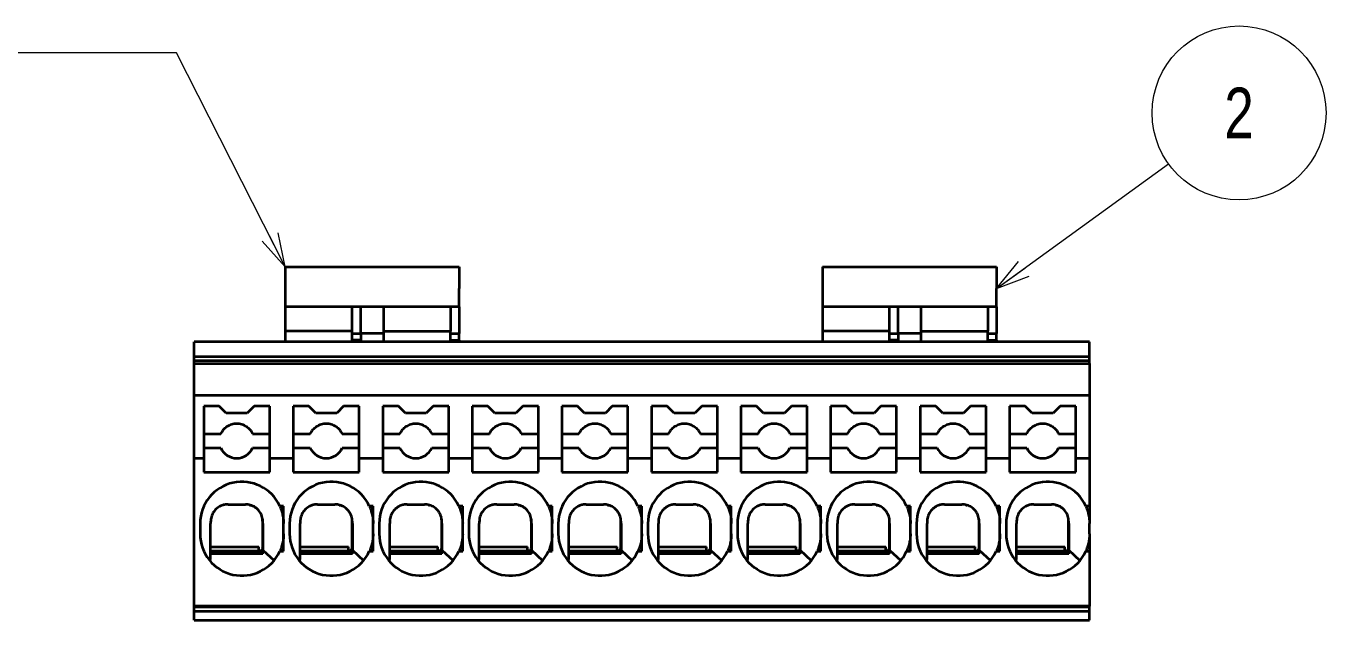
# Model space of a CAD drawing. Header units: millimetres. Extents: x 7 to 413, y 10 to 287.
# Drawn here: x 295.7 to 370.5, y 172.8 to 206.9 of the extents above; entities that cross this region are included whole.
import ezdxf
from ezdxf.enums import TextEntityAlignment as Align

# ---------------------------------------------------------------- set-up
doc = ezdxf.new("R2010")
doc.units = ezdxf.units.MM
doc.layers.add('GR01_03', color=7, linetype='Continuous')
doc.layers.add('GR01_バルーン', color=7, linetype='Continuous')
doc.styles.add('HG丸ｺﾞｼｯｸM-PRO', font='')
doc.styles.get('HG丸ｺﾞｼｯｸM-PRO').set_extended_font_data('HG丸ｺﾞｼｯｸM-PRO')

# ---------------------------------------------------------------- blocks, each defined once
blk = doc.blocks.new('FXTIP_ARROW_S')
at = {"color": 0, "linetype": 'Continuous', "lineweight": -2}
for q in [(-1, 0), (-0.966, 0.259), (-0.966, -0.259)]:
    blk.add_line((0, 0), q, dxfattribs=at)

msp = doc.modelspace()

# ---------------------------------------------------------------- linework, layer by layer
at = {"layer": 'GR01_03', "color": 7, "linetype": 'Continuous', "lineweight": 35}
for p, q in [((310.652, 193.059), (320.652, 193.059)), ((310.652, 193.059), (310.652, 191.819)), ((320.652, 193.059), (320.652, 191.819)), ((341.552, 193.059), (351.552, 193.059)), ((341.552, 193.059), (341.552, 191.819)), ((351.552, 193.059), (351.552, 191.819)), ((310.652, 191.819), (310.652, 191.172)), ((320.652, 191.172), (320.652, 191.819)), ((341.552, 191.819), (341.552, 191.172)), ((351.552, 191.172), (351.552, 191.819)), ((310.652, 191.172), (310.652, 190.759)), ((320.652, 190.759), (310.652, 190.759)), ((310.652, 190.759), (310.652, 189.359)), ((314.502, 189.359), (314.502, 190.759)), ((315.002, 189.239), (315.002, 190.759)), ((316.302, 190.759), (316.302, 189.359)), ((320.152, 190.759), (320.152, 189.359)), ((320.652, 190.759), (320.652, 191.172)), ((320.652, 190.759), (320.652, 189.239)), ((341.552, 191.172), (341.552, 190.759)), ((351.552, 190.759), (341.552, 190.759)), ((341.552, 190.759), (341.552, 189.359)), ((345.402, 189.359), (345.402, 190.759)), ((345.902, 189.239), (345.902, 190.759)), ((347.202, 190.759), (347.202, 189.359)), ((351.052, 190.759), (351.052, 189.359)), ((351.552, 190.759), (351.552, 191.172)), ((351.552, 190.759), (351.552, 189.239)), ((314.502, 189.359), (310.652, 189.359)), ((310.652, 189.359), (310.652, 188.759)), ((314.502, 188.759), (314.502, 189.359)), ((314.502, 189.239), (315.002, 189.239)), ((315.002, 189.251), (316.302, 189.251)), ((315.002, 189.239), (315.002, 188.844)), ((316.302, 189.359), (320.152, 189.359)), ((316.302, 189.359), (316.302, 188.759)), ((320.152, 188.759), (320.152, 189.359)), ((320.152, 189.239), (320.652, 189.239)), ((320.652, 188.844), (320.652, 189.239)), ((345.402, 189.359), (341.552, 189.359)), ((341.552, 189.359), (341.552, 188.759)), ((345.402, 188.759), (345.402, 189.359)), ((345.402, 189.239), (345.902, 189.239)), ((345.902, 189.251), (347.202, 189.251)), ((345.902, 189.239), (345.902, 188.844)), ((347.202, 189.359), (351.052, 189.359)), ((347.202, 189.359), (347.202, 188.759)), ((351.052, 188.759), (351.052, 189.359)), ((351.052, 189.239), (351.552, 189.239)), ((351.552, 188.844), (351.552, 189.239)), ((356.902, 188.759), (305.402, 188.759)), ((305.402, 187.899), (305.402, 188.759)), ((315.002, 188.844), (314.502, 188.844)), ((320.152, 188.844), (320.652, 188.844)), ((320.652, 188.844), (320.652, 188.759)), ((345.902, 188.844), (345.402, 188.844)), ((351.052, 188.844), (351.552, 188.844)), ((351.552, 188.844), (351.552, 188.759)), ((356.902, 187.899), (356.902, 188.759)), ((356.902, 187.899), (305.402, 187.899)), ((305.402, 187.683), (305.402, 187.899)), ((305.402, 187.683), (356.902, 187.683)), ((305.402, 187.5), (305.402, 187.683)), ((356.902, 187.683), (356.902, 187.899)), ((356.902, 187.5), (356.902, 187.683)), ((305.402, 187.5), (356.902, 187.5)), ((305.402, 185.659), (305.402, 187.5)), ((356.902, 187.5), (356.902, 185.659)), ((356.902, 185.659), (305.402, 185.659)), ((305.402, 182.052), (305.402, 185.659)), ((356.902, 185.659), (356.902, 182.052)), ((306.857, 185.059), (305.957, 185.059)), ((305.957, 185.059), (305.957, 182.052)), ((307.257, 184.659), (306.857, 185.059)), ((308.857, 185.059), (308.457, 184.659)), ((309.757, 185.059), (308.857, 185.059)), ((309.757, 182.052), (309.757, 185.059)), ((312.007, 185.059), (311.107, 185.059)), ((311.107, 185.059), (311.107, 182.052)), ((312.407, 184.659), (312.007, 185.059)), ((314.007, 185.059), (313.607, 184.659)), ((314.907, 185.059), (314.007, 185.059)), ((314.907, 182.052), (314.907, 185.059)), ((317.157, 185.059), (316.257, 185.059)), ((316.257, 185.059), (316.257, 182.052)), ((317.557, 184.659), (317.157, 185.059)), ((319.157, 185.059), (318.757, 184.659)), ((320.057, 185.059), (319.157, 185.059)), ((320.057, 182.052), (320.057, 185.059)), ((322.307, 185.059), (321.407, 185.059)), ((321.407, 185.059), (321.407, 182.052)), ((322.707, 184.659), (322.307, 185.059)), ((324.307, 185.059), (323.907, 184.659)), ((325.207, 185.059), (324.307, 185.059)), ((325.207, 182.052), (325.207, 185.059)), ((327.457, 185.059), (326.557, 185.059)), ((326.557, 185.059), (326.557, 182.052)), ((327.857, 184.659), (327.457, 185.059)), ((329.457, 185.059), (329.057, 184.659)), ((330.357, 185.059), (329.457, 185.059)), ((330.357, 182.052), (330.357, 185.059)), ((332.607, 185.059), (331.707, 185.059)), ((331.707, 185.059), (331.707, 182.052)), ((333.007, 184.659), (332.607, 185.059)), ((334.607, 185.059), (334.207, 184.659)), ((335.507, 185.059), (334.607, 185.059)), ((335.507, 182.052), (335.507, 185.059)), ((337.757, 185.059), (336.857, 185.059)), ((336.857, 185.059), (336.857, 182.052)), ((338.157, 184.659), (337.757, 185.059)), ((339.757, 185.059), (339.357, 184.659)), ((340.657, 185.059), (339.757, 185.059)), ((340.657, 182.052), (340.657, 185.059)), ((342.907, 185.059), (342.007, 185.059)), ((342.007, 185.059), (342.007, 182.052)), ((343.307, 184.659), (342.907, 185.059)), ((344.907, 185.059), (344.507, 184.659)), ((345.807, 185.059), (344.907, 185.059)), ((345.807, 182.052), (345.807, 185.059)), ((348.057, 185.059), (347.157, 185.059)), ((347.157, 185.059), (347.157, 182.052)), ((348.457, 184.659), (348.057, 185.059)), ((350.057, 185.059), (349.657, 184.659)), ((350.957, 185.059), (350.057, 185.059)), ((350.957, 182.052), (350.957, 185.059)), ((353.207, 185.059), (352.307, 185.059)), ((352.307, 185.059), (352.307, 182.052)), ((353.607, 184.659), (353.207, 185.059)), ((355.207, 185.059), (354.807, 184.659)), ((356.107, 185.059), (355.207, 185.059)), ((356.107, 182.052), (356.107, 185.059)), ((308.457, 184.659), (307.257, 184.659)), ((313.607, 184.659), (312.407, 184.659)), ((318.757, 184.659), (317.557, 184.659)), ((323.907, 184.659), (322.707, 184.659)), ((329.057, 184.659), (327.857, 184.659)), ((334.207, 184.659), (333.007, 184.659)), ((339.357, 184.659), (338.157, 184.659)), ((344.507, 184.659), (343.307, 184.659)), ((349.657, 184.659), (348.457, 184.659)), ((354.807, 184.659), (353.607, 184.659)), ((305.957, 183.459), (306.94, 183.459)), ((308.773, 183.459), (309.757, 183.459)), ((311.107, 183.459), (312.09, 183.459)), ((313.923, 183.459), (314.907, 183.459)), ((316.257, 183.459), (317.24, 183.459)), ((319.073, 183.459), (320.057, 183.459)), ((321.407, 183.459), (322.39, 183.459)), ((324.223, 183.459), (325.207, 183.459)), ((326.557, 183.459), (327.54, 183.459)), ((329.373, 183.459), (330.357, 183.459)), ((331.707, 183.459), (332.69, 183.459)), ((334.523, 183.459), (335.507, 183.459)), ((336.857, 183.459), (337.84, 183.459)), ((339.673, 183.459), (340.657, 183.459)), ((342.007, 183.459), (342.99, 183.459)), ((344.823, 183.459), (345.807, 183.459)), ((347.157, 183.459), (348.14, 183.459)), ((349.973, 183.459), (350.957, 183.459)), ((352.307, 183.459), (353.29, 183.459)), ((355.123, 183.459), (356.107, 183.459)), ((305.957, 182.659), (306.94, 182.659)), ((308.773, 182.659), (309.757, 182.659)), ((311.107, 182.659), (312.09, 182.659)), ((313.923, 182.659), (314.907, 182.659)), ((316.257, 182.659), (317.24, 182.659)), ((319.073, 182.659), (320.057, 182.659)), ((321.407, 182.659), (322.39, 182.659)), ((324.223, 182.659), (325.207, 182.659)), ((326.557, 182.659), (327.54, 182.659)), ((329.373, 182.659), (330.357, 182.659)), ((331.707, 182.659), (332.69, 182.659)), ((334.523, 182.659), (335.507, 182.659)), ((336.857, 182.659), (337.84, 182.659)), ((339.673, 182.659), (340.657, 182.659)), ((342.007, 182.659), (342.99, 182.659)), ((344.823, 182.659), (345.807, 182.659)), ((347.157, 182.659), (348.14, 182.659)), ((349.973, 182.659), (350.957, 182.659)), ((352.307, 182.659), (353.29, 182.659)), ((355.123, 182.659), (356.107, 182.659)), ((305.957, 182.052), (305.402, 182.052)), ((305.402, 173.551), (305.402, 182.052)), ((305.957, 182.052), (305.957, 181.259)), ((311.107, 182.052), (309.757, 182.052)), ((309.757, 181.259), (309.757, 182.052)), ((311.107, 182.052), (311.107, 181.259)), ((316.257, 182.052), (314.907, 182.052)), ((314.907, 181.259), (314.907, 182.052)), ((316.257, 182.052), (316.257, 181.259)), ((321.407, 182.052), (320.057, 182.052)), ((320.057, 181.259), (320.057, 182.052)), ((321.407, 182.052), (321.407, 181.259)), ((326.557, 182.052), (325.207, 182.052)), ((325.207, 181.259), (325.207, 182.052)), ((326.557, 182.052), (326.557, 181.259)), ((331.707, 182.052), (330.357, 182.052)), ((330.357, 181.259), (330.357, 182.052)), ((331.707, 182.052), (331.707, 181.259)), ((336.857, 182.052), (335.507, 182.052)), ((335.507, 181.259), (335.507, 182.052)), ((336.857, 182.052), (336.857, 181.259)), ((342.007, 182.052), (340.657, 182.052)), ((340.657, 181.259), (340.657, 182.052)), ((342.007, 182.052), (342.007, 181.259)), ((347.157, 182.052), (345.807, 182.052)), ((345.807, 181.259), (345.807, 182.052)), ((347.157, 182.052), (347.157, 181.259)), ((352.307, 182.052), (350.957, 182.052)), ((350.957, 181.259), (350.957, 182.052)), ((352.307, 182.052), (352.307, 181.259)), ((356.902, 182.052), (356.107, 182.052)), ((356.107, 181.259), (356.107, 182.052)), ((356.902, 182.052), (356.902, 179.309)), ((305.957, 181.259), (309.757, 181.259)), ((311.107, 181.259), (314.907, 181.259)), ((316.257, 181.259), (320.057, 181.259)), ((321.407, 181.259), (325.207, 181.259)), ((326.557, 181.259), (330.357, 181.259)), ((331.707, 181.259), (335.507, 181.259)), ((336.857, 181.259), (340.657, 181.259)), ((342.007, 181.259), (345.807, 181.259)), ((347.157, 181.259), (350.957, 181.259)), ((352.307, 181.259), (356.107, 181.259)), ((308.59, 179.359), (308.652, 179.359)), ((310.552, 179.309), (310.333, 179.309)), ((310.552, 176.709), (310.552, 179.309)), ((313.74, 179.359), (313.802, 179.359)), ((315.702, 179.309), (315.483, 179.309)), ((315.702, 176.709), (315.702, 179.309)), ((318.89, 179.359), (318.952, 179.359)), ((320.852, 179.309), (320.633, 179.309)), ((320.852, 176.709), (320.852, 179.309)), ((324.04, 179.359), (324.102, 179.359)), ((326.002, 179.309), (325.783, 179.309)), ((326.002, 176.709), (326.002, 179.309)), ((329.19, 179.359), (329.252, 179.359)), ((331.152, 179.309), (330.933, 179.309)), ((331.152, 176.709), (331.152, 179.309)), ((334.34, 179.359), (334.402, 179.359)), ((336.302, 179.309), (336.083, 179.309)), ((336.302, 176.709), (336.302, 179.309)), ((339.49, 179.359), (339.552, 179.359)), ((341.452, 179.309), (341.233, 179.309)), ((341.452, 176.709), (341.452, 179.309)), ((344.64, 179.359), (344.702, 179.359)), ((346.602, 179.309), (346.383, 179.309)), ((346.602, 176.709), (346.602, 179.309)), ((349.79, 179.359), (349.852, 179.359)), ((351.752, 179.309), (351.533, 179.309)), ((351.752, 176.709), (351.752, 179.309)), ((354.94, 179.359), (355.002, 179.359)), ((356.902, 179.309), (356.683, 179.309)), ((356.902, 179.309), (356.902, 178.309)), ((305.752, 178.309), (305.752, 177.709)), ((306.357, 178.409), (306.357, 178.309)), ((306.357, 176.231), (306.357, 178.309)), ((309.332, 178.563), (309.332, 176.909)), ((309.357, 178.309), (309.357, 178.409)), ((309.357, 178.309), (309.357, 176.774)), ((310.902, 178.309), (310.902, 177.709)), ((311.507, 178.409), (311.507, 178.309)), ((311.507, 176.231), (311.507, 178.309)), ((314.482, 178.563), (314.482, 176.909)), ((314.507, 178.309), (314.507, 178.409)), ((314.507, 178.309), (314.507, 176.774)), ((316.052, 178.309), (316.052, 177.709)), ((316.657, 178.409), (316.657, 178.309)), ((316.657, 176.231), (316.657, 178.309)), ((319.632, 178.563), (319.632, 176.909)), ((319.657, 178.309), (319.657, 178.409)), ((319.657, 178.309), (319.657, 176.774)), ((321.202, 178.309), (321.202, 177.709)), ((321.807, 178.409), (321.807, 178.309)), ((321.807, 176.231), (321.807, 178.309)), ((324.782, 178.563), (324.782, 176.909)), ((324.807, 178.309), (324.807, 178.409)), ((324.807, 178.309), (324.807, 176.774)), ((326.352, 178.309), (326.352, 177.709)), ((326.957, 178.409), (326.957, 178.309)), ((326.957, 176.231), (326.957, 178.309)), ((329.932, 178.563), (329.932, 176.909)), ((329.957, 178.309), (329.957, 178.409)), ((329.957, 178.309), (329.957, 176.774)), ((331.502, 178.309), (331.502, 177.709)), ((332.107, 178.409), (332.107, 178.309)), ((332.107, 176.231), (332.107, 178.309)), ((335.082, 178.563), (335.082, 176.909)), ((335.107, 178.309), (335.107, 178.409)), ((335.107, 178.309), (335.107, 176.774)), ((336.652, 178.309), (336.652, 177.709)), ((337.257, 178.409), (337.257, 178.309)), ((337.257, 176.231), (337.257, 178.309)), ((340.232, 178.563), (340.232, 176.909)), ((340.257, 178.309), (340.257, 178.409)), ((340.257, 178.309), (340.257, 176.774)), ((341.802, 178.309), (341.802, 177.709)), ((342.407, 178.409), (342.407, 178.309)), ((342.407, 176.231), (342.407, 178.309)), ((345.382, 178.563), (345.382, 176.909)), ((345.407, 178.309), (345.407, 178.409)), ((345.407, 178.309), (345.407, 176.774)), ((346.952, 178.309), (346.952, 177.709)), ((347.557, 178.409), (347.557, 178.309)), ((347.557, 176.231), (347.557, 178.309)), ((350.532, 178.563), (350.532, 176.909)), ((350.557, 178.309), (350.557, 178.409)), ((350.557, 178.309), (350.557, 176.774)), ((352.102, 178.309), (352.102, 177.709)), ((352.707, 178.409), (352.707, 178.309)), ((352.707, 176.231), (352.707, 178.309)), ((355.682, 178.563), (355.682, 176.909)), ((355.707, 178.309), (355.707, 178.409)), ((355.707, 178.309), (355.707, 176.774)), ((356.902, 177.709), (356.902, 178.309)), ((356.902, 177.709), (356.902, 176.709)), ((306.357, 176.959), (309.132, 176.959)), ((309.132, 176.709), (306.357, 176.709)), ((309.357, 176.559), (306.357, 176.559)), ((309.132, 176.713), (309.132, 176.959)), ((309.132, 176.709), (309.132, 176.713)), ((309.132, 176.64), (309.132, 176.709)), ((309.132, 176.64), (309.183, 176.645)), ((309.357, 176.909), (309.332, 176.909)), ((309.357, 176.774), (310.002, 176.18)), ((309.357, 176.559), (309.357, 176.774)), ((310.333, 176.709), (310.552, 176.709)), ((311.507, 176.959), (314.282, 176.959)), ((314.282, 176.709), (311.507, 176.709)), ((314.507, 176.559), (311.507, 176.559)), ((314.282, 176.713), (314.282, 176.959)), ((314.282, 176.709), (314.282, 176.713)), ((314.282, 176.64), (314.282, 176.709)), ((314.282, 176.64), (314.333, 176.645)), ((314.507, 176.909), (314.482, 176.909)), ((314.507, 176.774), (315.152, 176.18)), ((314.507, 176.559), (314.507, 176.774)), ((315.483, 176.709), (315.702, 176.709)), ((316.657, 176.959), (319.432, 176.959)), ((319.432, 176.709), (316.657, 176.709)), ((319.657, 176.559), (316.657, 176.559)), ((319.432, 176.713), (319.432, 176.959)), ((319.432, 176.709), (319.432, 176.713)), ((319.432, 176.64), (319.432, 176.709)), ((319.432, 176.64), (319.483, 176.645)), ((319.657, 176.909), (319.632, 176.909)), ((319.657, 176.774), (320.302, 176.18)), ((319.657, 176.559), (319.657, 176.774)), ((320.633, 176.709), (320.852, 176.709)), ((321.807, 176.959), (324.582, 176.959)), ((324.582, 176.709), (321.807, 176.709)), ((324.807, 176.559), (321.807, 176.559)), ((324.582, 176.713), (324.582, 176.959)), ((324.582, 176.709), (324.582, 176.713)), ((324.582, 176.64), (324.582, 176.709)), ((324.582, 176.64), (324.633, 176.645)), ((324.807, 176.909), (324.782, 176.909)), ((324.807, 176.774), (325.452, 176.18)), ((324.807, 176.559), (324.807, 176.774)), ((325.783, 176.709), (326.002, 176.709)), ((326.957, 176.959), (329.732, 176.959)), ((329.732, 176.709), (326.957, 176.709)), ((329.957, 176.559), (326.957, 176.559)), ((329.732, 176.713), (329.732, 176.959)), ((329.732, 176.709), (329.732, 176.713)), ((329.732, 176.64), (329.732, 176.709)), ((329.732, 176.64), (329.783, 176.645)), ((329.957, 176.909), (329.932, 176.909)), ((329.957, 176.774), (330.602, 176.18)), ((329.957, 176.559), (329.957, 176.774)), ((330.933, 176.709), (331.152, 176.709)), ((332.107, 176.959), (334.882, 176.959)), ((334.882, 176.709), (332.107, 176.709)), ((335.107, 176.559), (332.107, 176.559)), ((334.882, 176.713), (334.882, 176.959)), ((334.882, 176.709), (334.882, 176.713)), ((334.882, 176.64), (334.882, 176.709)), ((334.882, 176.64), (334.933, 176.645)), ((335.107, 176.909), (335.082, 176.909)), ((335.107, 176.774), (335.752, 176.18)), ((335.107, 176.559), (335.107, 176.774)), ((336.083, 176.709), (336.302, 176.709)), ((337.257, 176.959), (340.032, 176.959)), ((340.032, 176.709), (337.257, 176.709)), ((340.257, 176.559), (337.257, 176.559)), ((340.032, 176.713), (340.032, 176.959)), ((340.032, 176.709), (340.032, 176.713)), ((340.032, 176.64), (340.032, 176.709)), ((340.032, 176.64), (340.083, 176.645)), ((340.257, 176.909), (340.232, 176.909)), ((340.257, 176.774), (340.902, 176.18)), ((340.257, 176.559), (340.257, 176.774)), ((341.233, 176.709), (341.452, 176.709)), ((342.407, 176.959), (345.182, 176.959)), ((345.182, 176.709), (342.407, 176.709)), ((345.407, 176.559), (342.407, 176.559)), ((345.182, 176.713), (345.182, 176.959)), ((345.182, 176.709), (345.182, 176.713)), ((345.182, 176.64), (345.182, 176.709)), ((345.182, 176.64), (345.233, 176.645)), ((345.407, 176.909), (345.382, 176.909)), ((345.407, 176.774), (346.052, 176.18)), ((345.407, 176.559), (345.407, 176.774)), ((346.383, 176.709), (346.602, 176.709)), ((347.557, 176.959), (350.332, 176.959)), ((350.332, 176.709), (347.557, 176.709)), ((350.557, 176.559), (347.557, 176.559)), ((350.332, 176.713), (350.332, 176.959)), ((350.332, 176.709), (350.332, 176.713)), ((350.332, 176.64), (350.332, 176.709)), ((350.332, 176.64), (350.383, 176.645)), ((350.557, 176.909), (350.532, 176.909)), ((350.557, 176.774), (351.202, 176.18)), ((350.557, 176.559), (350.557, 176.774)), ((351.533, 176.709), (351.752, 176.709)), ((352.707, 176.959), (355.482, 176.959)), ((355.482, 176.709), (352.707, 176.709)), ((355.707, 176.559), (352.707, 176.559)), ((355.482, 176.713), (355.482, 176.959)), ((355.482, 176.709), (355.482, 176.713)), ((355.482, 176.64), (355.482, 176.709)), ((355.707, 176.909), (355.682, 176.909)), ((355.707, 176.774), (356.352, 176.18)), ((355.707, 176.559), (355.707, 176.774)), ((356.683, 176.709), (356.902, 176.709)), ((356.902, 176.709), (356.902, 173.551)), ((306.357, 176.231), (306.302, 176.18)), ((311.507, 176.231), (311.452, 176.18)), ((316.657, 176.231), (316.602, 176.18)), ((321.807, 176.231), (321.752, 176.18)), ((326.957, 176.231), (326.902, 176.18)), ((332.107, 176.231), (332.052, 176.18)), ((337.257, 176.231), (337.202, 176.18)), ((342.407, 176.231), (342.352, 176.18)), ((347.557, 176.231), (347.502, 176.18)), ((352.707, 176.231), (352.652, 176.18)), ((356.902, 173.551), (305.402, 173.551)), ((305.402, 173.489), (305.402, 173.551)), ((356.902, 173.489), (305.402, 173.489)), ((305.402, 173.273), (305.402, 173.489)), ((356.902, 173.489), (356.902, 173.551)), ((356.902, 173.273), (356.902, 173.489)), ((305.402, 173.273), (356.902, 173.273)), ((305.402, 172.759), (305.402, 173.273)), ((305.402, 172.759), (356.902, 172.759)), ((356.902, 172.759), (356.902, 173.273))]:
    msp.add_line(p, q, dxfattribs=at)
for centre, radius, start, end in [((307.857, 183.059), 1, 203.57818, 336.42182), ((313.007, 183.059), 1, 203.57818, 336.42182), ((318.157, 183.059), 1, 203.57818, 336.42182), ((323.307, 183.059), 1, 203.57818, 336.42182), ((328.457, 183.059), 1, 203.57818, 336.42182), ((333.607, 183.059), 1, 203.57818, 336.42182), ((338.757, 183.059), 1, 203.57818, 336.42182), ((343.907, 183.059), 1, 203.57818, 336.42182), ((349.057, 183.059), 1, 203.57818, 336.42182), ((354.207, 183.059), 1, 203.57818, 336.42182), ((308.152, 178.309), 2.4, 24.62432, 180), ((313.302, 178.309), 2.4, 24.62432, 180), ((318.452, 178.309), 2.4, 24.62432, 180), ((323.602, 178.309), 2.4, 24.62432, 180), ((328.752, 178.309), 2.4, 24.62432, 180), ((333.902, 178.309), 2.4, 24.62432, 180), ((339.052, 178.309), 2.4, 24.62432, 180), ((344.202, 178.309), 2.4, 24.62432, 180), ((349.352, 178.309), 2.4, 24.62432, 180), ((354.502, 178.309), 2.4, 24.62432, 180), ((308.152, 177.709), 2.4, 180, 335.37568), ((313.302, 177.709), 2.4, 180, 335.37568), ((318.452, 177.709), 2.4, 180, 335.37568), ((323.602, 177.709), 2.4, 180, 335.37568), ((328.752, 177.709), 2.4, 180, 335.37568), ((333.902, 177.709), 2.4, 180, 335.37568), ((339.052, 177.709), 2.4, 180, 335.37568), ((344.202, 177.709), 2.4, 180, 335.37568), ((349.352, 177.709), 2.4, 180, 335.37568), ((354.502, 177.709), 2.4, 180, 335.37568)]:
    msp.add_arc(centre, radius, start, end, dxfattribs=at)
for points in [[(306.94, 183.459), (306.986, 183.544), (307.078, 183.715), (307.302, 183.907), (307.567, 184.031), (307.857, 184.073), (308.147, 184.031), (308.411, 183.907), (308.635, 183.715), (308.727, 183.544), (308.773, 183.459)], [(312.09, 183.459), (312.136, 183.544), (312.228, 183.715), (312.452, 183.907), (312.717, 184.031), (313.007, 184.073), (313.297, 184.031), (313.561, 183.907), (313.785, 183.715), (313.877, 183.544), (313.923, 183.459)], [(317.24, 183.459), (317.286, 183.544), (317.378, 183.715), (317.602, 183.907), (317.867, 184.031), (318.157, 184.073), (318.447, 184.031), (318.711, 183.907), (318.935, 183.715), (319.027, 183.544), (319.073, 183.459)], [(322.39, 183.459), (322.436, 183.544), (322.528, 183.715), (322.752, 183.907), (323.017, 184.031), (323.307, 184.073), (323.597, 184.031), (323.861, 183.907), (324.085, 183.715), (324.177, 183.544), (324.223, 183.459)], [(327.54, 183.459), (327.586, 183.544), (327.678, 183.715), (327.902, 183.907), (328.167, 184.031), (328.457, 184.073), (328.747, 184.031), (329.011, 183.907), (329.235, 183.715), (329.327, 183.544), (329.373, 183.459)], [(332.69, 183.459), (332.736, 183.544), (332.828, 183.715), (333.052, 183.907), (333.317, 184.031), (333.607, 184.073), (333.897, 184.031), (334.161, 183.907), (334.385, 183.715), (334.477, 183.544), (334.523, 183.459)], [(337.84, 183.459), (337.886, 183.544), (337.978, 183.715), (338.202, 183.907), (338.467, 184.031), (338.757, 184.073), (339.047, 184.031), (339.311, 183.907), (339.535, 183.715), (339.627, 183.544), (339.673, 183.459)], [(342.99, 183.459), (343.036, 183.544), (343.128, 183.715), (343.352, 183.907), (343.617, 184.031), (343.907, 184.073), (344.197, 184.031), (344.461, 183.907), (344.685, 183.715), (344.777, 183.544), (344.823, 183.459)], [(348.14, 183.459), (348.186, 183.544), (348.278, 183.715), (348.502, 183.907), (348.767, 184.031), (349.057, 184.073), (349.347, 184.031), (349.611, 183.907), (349.835, 183.715), (349.927, 183.544), (349.973, 183.459)], [(353.29, 183.459), (353.336, 183.544), (353.428, 183.715), (353.652, 183.907), (353.917, 184.031), (354.207, 184.073), (354.497, 184.031), (354.761, 183.907), (354.985, 183.715), (355.077, 183.544), (355.123, 183.459)], [(309.332, 176.909), (309.329, 176.883), (309.323, 176.831), (309.276, 176.764), (309.21, 176.718), (309.158, 176.712), (309.132, 176.709)], [(314.482, 176.909), (314.479, 176.883), (314.473, 176.831), (314.426, 176.764), (314.36, 176.718), (314.308, 176.712), (314.282, 176.709)], [(319.632, 176.909), (319.629, 176.883), (319.623, 176.831), (319.576, 176.764), (319.51, 176.718), (319.458, 176.712), (319.432, 176.709)], [(324.782, 176.909), (324.779, 176.883), (324.773, 176.831), (324.726, 176.764), (324.66, 176.718), (324.608, 176.712), (324.582, 176.709)], [(329.932, 176.909), (329.929, 176.883), (329.923, 176.831), (329.876, 176.764), (329.81, 176.718), (329.758, 176.712), (329.732, 176.709)], [(335.082, 176.909), (335.079, 176.883), (335.073, 176.831), (335.026, 176.764), (334.96, 176.718), (334.908, 176.712), (334.882, 176.709)], [(340.232, 176.909), (340.229, 176.883), (340.223, 176.831), (340.176, 176.764), (340.11, 176.718), (340.058, 176.712), (340.032, 176.709)], [(345.382, 176.909), (345.379, 176.883), (345.373, 176.831), (345.326, 176.764), (345.26, 176.718), (345.208, 176.712), (345.182, 176.709)], [(350.532, 176.909), (350.529, 176.883), (350.523, 176.831), (350.476, 176.764), (350.41, 176.718), (350.358, 176.712), (350.332, 176.709)], [(355.682, 176.909), (355.679, 176.883), (355.673, 176.831), (355.626, 176.764), (355.56, 176.718), (355.508, 176.712), (355.482, 176.709)]]:
    msp.add_open_spline(points, degree=3, dxfattribs=at)
for points, knots in [([(307.357, 179.409), (307.289, 179.405), (307.155, 179.398), (306.92, 179.322), (306.683, 179.171), (306.481, 178.923), (306.372, 178.656), (306.361, 178.479), (306.357, 178.409)], [0, 0, 0, 0, 0.1567854, 0.3133269, 0.528003, 0.7056023, 0.8841831, 1, 1, 1, 1]), ([(307.357, 179.409), (307.407, 179.409), (307.503, 179.409), (307.652, 179.409), (307.834, 179.409), (308.025, 179.409), (308.217, 179.409), (308.31, 179.409), (308.357, 179.409)], [0, 0, 0, 0, 0.185791, 0.351633, 0.500801, 0.749946, 0.873364, 1, 1, 1, 1]), ([(309.357, 178.409), (309.347, 178.517), (309.326, 178.732), (309.167, 179.023), (308.933, 179.247), (308.65, 179.385), (308.451, 179.401), (308.357, 179.409)], [0, 0, 0, 0, 0.203536, 0.407167, 0.608908, 0.813742, 1, 1, 1, 1]), ([(310.333, 179.309), (310.338, 179.299), (310.348, 179.279), (310.413, 179.123), (310.486, 178.887), (310.542, 178.598), (310.549, 178.395), (310.552, 178.309)], [0, 0, 0, 0, 0.2017139, 0.4029785, 0.6155953, 0.8372677, 1, 1, 1, 1]), ([(312.507, 179.409), (312.439, 179.405), (312.305, 179.398), (312.07, 179.322), (311.833, 179.171), (311.631, 178.923), (311.522, 178.656), (311.511, 178.479), (311.507, 178.409)], [0, 0, 0, 0, 0.156785, 0.313327, 0.528003, 0.705602, 0.884183, 1, 1, 1, 1]), ([(312.507, 179.409), (312.557, 179.409), (312.653, 179.409), (312.802, 179.409), (312.984, 179.409), (313.175, 179.409), (313.367, 179.409), (313.46, 179.409), (313.507, 179.409)], [0, 0, 0, 0, 0.185791, 0.351633, 0.500801, 0.749946, 0.873364, 1, 1, 1, 1]), ([(314.507, 178.409), (314.497, 178.517), (314.476, 178.732), (314.317, 179.023), (314.083, 179.247), (313.8, 179.385), (313.601, 179.401), (313.507, 179.409)], [0, 0, 0, 0, 0.203536, 0.407167, 0.608908, 0.813742, 1, 1, 1, 1]), ([(315.483, 179.309), (315.488, 179.299), (315.498, 179.279), (315.563, 179.123), (315.636, 178.887), (315.692, 178.598), (315.699, 178.395), (315.702, 178.309)], [0, 0, 0, 0, 0.201714, 0.402979, 0.615595, 0.837268, 1, 1, 1, 1]), ([(317.657, 179.409), (317.589, 179.405), (317.455, 179.398), (317.22, 179.322), (316.983, 179.171), (316.781, 178.923), (316.672, 178.656), (316.661, 178.479), (316.657, 178.409)], [0, 0, 0, 0, 0.156785, 0.313327, 0.528003, 0.705602, 0.884183, 1, 1, 1, 1]), ([(317.657, 179.409), (317.707, 179.409), (317.803, 179.409), (317.952, 179.409), (318.134, 179.409), (318.325, 179.409), (318.517, 179.409), (318.61, 179.409), (318.657, 179.409)], [0, 0, 0, 0, 0.185791, 0.351633, 0.500801, 0.749946, 0.873364, 1, 1, 1, 1]), ([(319.657, 178.409), (319.647, 178.517), (319.626, 178.732), (319.467, 179.023), (319.233, 179.247), (318.95, 179.385), (318.751, 179.401), (318.657, 179.409)], [0, 0, 0, 0, 0.203536, 0.407167, 0.608908, 0.813742, 1, 1, 1, 1]), ([(320.633, 179.309), (320.638, 179.299), (320.648, 179.279), (320.713, 179.123), (320.786, 178.887), (320.842, 178.598), (320.849, 178.395), (320.852, 178.309)], [0, 0, 0, 0, 0.201714, 0.402979, 0.615595, 0.837268, 1, 1, 1, 1]), ([(322.807, 179.409), (322.739, 179.405), (322.605, 179.398), (322.37, 179.322), (322.133, 179.171), (321.931, 178.923), (321.822, 178.656), (321.811, 178.479), (321.807, 178.409)], [0, 0, 0, 0, 0.156785, 0.313327, 0.528003, 0.705602, 0.884183, 1, 1, 1, 1]), ([(322.807, 179.409), (322.857, 179.409), (322.953, 179.409), (323.102, 179.409), (323.284, 179.409), (323.475, 179.409), (323.667, 179.409), (323.76, 179.409), (323.807, 179.409)], [0, 0, 0, 0, 0.185791, 0.351633, 0.500801, 0.749946, 0.873364, 1, 1, 1, 1]), ([(324.807, 178.409), (324.797, 178.517), (324.776, 178.732), (324.617, 179.023), (324.383, 179.247), (324.1, 179.385), (323.901, 179.401), (323.807, 179.409)], [0, 0, 0, 0, 0.203536, 0.407167, 0.608908, 0.813742, 1, 1, 1, 1]), ([(325.783, 179.309), (325.788, 179.299), (325.798, 179.279), (325.863, 179.123), (325.936, 178.887), (325.992, 178.598), (325.999, 178.395), (326.002, 178.309)], [0, 0, 0, 0, 0.201714, 0.402979, 0.615595, 0.837268, 1, 1, 1, 1]), ([(327.957, 179.409), (327.889, 179.405), (327.755, 179.398), (327.52, 179.322), (327.283, 179.171), (327.081, 178.923), (326.972, 178.656), (326.961, 178.479), (326.957, 178.409)], [0, 0, 0, 0, 0.156785, 0.313327, 0.528003, 0.705602, 0.884183, 1, 1, 1, 1]), ([(327.957, 179.409), (328.007, 179.409), (328.103, 179.409), (328.252, 179.409), (328.434, 179.409), (328.625, 179.409), (328.817, 179.409), (328.91, 179.409), (328.957, 179.409)], [0, 0, 0, 0, 0.185791, 0.351633, 0.500801, 0.749946, 0.873364, 1, 1, 1, 1]), ([(329.957, 178.409), (329.947, 178.517), (329.926, 178.732), (329.767, 179.023), (329.533, 179.247), (329.25, 179.385), (329.051, 179.401), (328.957, 179.409)], [0, 0, 0, 0, 0.203536, 0.407167, 0.608908, 0.813742, 1, 1, 1, 1]), ([(330.933, 179.309), (330.938, 179.299), (330.948, 179.279), (331.013, 179.123), (331.086, 178.887), (331.142, 178.598), (331.149, 178.395), (331.152, 178.309)], [0, 0, 0, 0, 0.201714, 0.402979, 0.615595, 0.837268, 1, 1, 1, 1]), ([(333.107, 179.409), (333.039, 179.405), (332.905, 179.398), (332.67, 179.322), (332.433, 179.171), (332.231, 178.923), (332.122, 178.656), (332.111, 178.479), (332.107, 178.409)], [0, 0, 0, 0, 0.156785, 0.313327, 0.528003, 0.705602, 0.884183, 1, 1, 1, 1]), ([(333.107, 179.409), (333.157, 179.409), (333.253, 179.409), (333.402, 179.409), (333.584, 179.409), (333.775, 179.409), (333.967, 179.409), (334.06, 179.409), (334.107, 179.409)], [0, 0, 0, 0, 0.185791, 0.351633, 0.500801, 0.749946, 0.873364, 1, 1, 1, 1]), ([(335.107, 178.409), (335.097, 178.517), (335.076, 178.732), (334.917, 179.023), (334.683, 179.247), (334.4, 179.385), (334.201, 179.401), (334.107, 179.409)], [0, 0, 0, 0, 0.203536, 0.407167, 0.608908, 0.813742, 1, 1, 1, 1]), ([(336.083, 179.309), (336.088, 179.299), (336.098, 179.279), (336.163, 179.123), (336.236, 178.887), (336.292, 178.598), (336.299, 178.395), (336.302, 178.309)], [0, 0, 0, 0, 0.201714, 0.402979, 0.615595, 0.837268, 1, 1, 1, 1]), ([(338.257, 179.409), (338.189, 179.405), (338.055, 179.398), (337.82, 179.322), (337.583, 179.171), (337.381, 178.923), (337.272, 178.656), (337.261, 178.479), (337.257, 178.409)], [0, 0, 0, 0, 0.156785, 0.313327, 0.528003, 0.705602, 0.884183, 1, 1, 1, 1]), ([(338.257, 179.409), (338.307, 179.409), (338.403, 179.409), (338.552, 179.409), (338.734, 179.409), (338.925, 179.409), (339.117, 179.409), (339.21, 179.409), (339.257, 179.409)], [0, 0, 0, 0, 0.185791, 0.351633, 0.500801, 0.749946, 0.873364, 1, 1, 1, 1]), ([(340.257, 178.409), (340.247, 178.517), (340.226, 178.732), (340.067, 179.023), (339.833, 179.247), (339.55, 179.385), (339.351, 179.401), (339.257, 179.409)], [0, 0, 0, 0, 0.203536, 0.407167, 0.608908, 0.813742, 1, 1, 1, 1]), ([(341.233, 179.309), (341.238, 179.299), (341.248, 179.279), (341.313, 179.123), (341.386, 178.887), (341.442, 178.598), (341.449, 178.395), (341.452, 178.309)], [0, 0, 0, 0, 0.201714, 0.402979, 0.615595, 0.837268, 1, 1, 1, 1]), ([(343.407, 179.409), (343.339, 179.405), (343.205, 179.398), (342.97, 179.322), (342.733, 179.171), (342.531, 178.923), (342.422, 178.656), (342.411, 178.479), (342.407, 178.409)], [0, 0, 0, 0, 0.156785, 0.313327, 0.528003, 0.705602, 0.884183, 1, 1, 1, 1]), ([(343.407, 179.409), (343.457, 179.409), (343.553, 179.409), (343.702, 179.409), (343.884, 179.409), (344.075, 179.409), (344.267, 179.409), (344.36, 179.409), (344.407, 179.409)], [0, 0, 0, 0, 0.185791, 0.351633, 0.500801, 0.749946, 0.873364, 1, 1, 1, 1]), ([(345.407, 178.409), (345.397, 178.517), (345.376, 178.732), (345.217, 179.023), (344.983, 179.247), (344.7, 179.385), (344.501, 179.401), (344.407, 179.409)], [0, 0, 0, 0, 0.203536, 0.407167, 0.608908, 0.813742, 1, 1, 1, 1]), ([(346.383, 179.309), (346.388, 179.299), (346.398, 179.279), (346.463, 179.123), (346.536, 178.887), (346.592, 178.598), (346.599, 178.395), (346.602, 178.309)], [0, 0, 0, 0, 0.201714, 0.402979, 0.615595, 0.837268, 1, 1, 1, 1]), ([(348.557, 179.409), (348.489, 179.405), (348.355, 179.398), (348.12, 179.322), (347.883, 179.171), (347.681, 178.923), (347.572, 178.656), (347.561, 178.479), (347.557, 178.409)], [0, 0, 0, 0, 0.1567854, 0.3133269, 0.528003, 0.7056023, 0.8841831, 1, 1, 1, 1]), ([(348.557, 179.409), (348.607, 179.409), (348.703, 179.409), (348.852, 179.409), (349.034, 179.409), (349.225, 179.409), (349.417, 179.409), (349.51, 179.409), (349.557, 179.409)], [0, 0, 0, 0, 0.185791, 0.351633, 0.500801, 0.749946, 0.873364, 1, 1, 1, 1]), ([(350.557, 178.409), (350.547, 178.517), (350.526, 178.732), (350.367, 179.023), (350.133, 179.247), (349.85, 179.385), (349.651, 179.401), (349.557, 179.409)], [0, 0, 0, 0, 0.203536, 0.407167, 0.608908, 0.813742, 1, 1, 1, 1]), ([(351.533, 179.309), (351.538, 179.299), (351.548, 179.279), (351.613, 179.123), (351.686, 178.887), (351.742, 178.598), (351.749, 178.395), (351.752, 178.309)], [0, 0, 0, 0, 0.2017139, 0.4029785, 0.6155953, 0.8372677, 1, 1, 1, 1]), ([(353.707, 179.409), (353.639, 179.405), (353.505, 179.398), (353.27, 179.322), (353.033, 179.171), (352.831, 178.923), (352.722, 178.656), (352.711, 178.479), (352.707, 178.409)], [0, 0, 0, 0, 0.156785, 0.313327, 0.528003, 0.705602, 0.884183, 1, 1, 1, 1]), ([(353.707, 179.409), (353.757, 179.409), (353.853, 179.409), (354.002, 179.409), (354.184, 179.409), (354.375, 179.409), (354.567, 179.409), (354.66, 179.409), (354.707, 179.409)], [0, 0, 0, 0, 0.185791, 0.351633, 0.500801, 0.749946, 0.873364, 1, 1, 1, 1]), ([(355.707, 178.409), (355.697, 178.517), (355.676, 178.732), (355.517, 179.023), (355.283, 179.247), (355, 179.385), (354.801, 179.401), (354.707, 179.409)], [0, 0, 0, 0, 0.2035363, 0.4071667, 0.6089083, 0.8137419, 1, 1, 1, 1]), ([(356.683, 179.309), (356.688, 179.299), (356.698, 179.279), (356.763, 179.123), (356.836, 178.887), (356.892, 178.598), (356.899, 178.395), (356.902, 178.309)], [0, 0, 0, 0, 0.201714, 0.402979, 0.615595, 0.837268, 1, 1, 1, 1]), ([(310.552, 177.709), (310.547, 177.602), (310.539, 177.387), (310.477, 177.099), (310.403, 176.869), (310.344, 176.731), (310.336, 176.716), (310.333, 176.709)], [0, 0, 0, 0, 0.202574, 0.404795, 0.616318, 0.838088, 1, 1, 1, 1]), ([(315.702, 177.709), (315.697, 177.602), (315.689, 177.387), (315.627, 177.099), (315.553, 176.869), (315.494, 176.731), (315.486, 176.716), (315.483, 176.709)], [0, 0, 0, 0, 0.202574, 0.404795, 0.616318, 0.838088, 1, 1, 1, 1]), ([(320.852, 177.709), (320.847, 177.602), (320.839, 177.387), (320.777, 177.099), (320.703, 176.869), (320.644, 176.731), (320.636, 176.716), (320.633, 176.709)], [0, 0, 0, 0, 0.2025743, 0.404795, 0.6163181, 0.838088, 1, 1, 1, 1]), ([(326.002, 177.709), (325.997, 177.602), (325.989, 177.387), (325.927, 177.099), (325.853, 176.869), (325.794, 176.731), (325.786, 176.716), (325.783, 176.709)], [0, 0, 0, 0, 0.2025743, 0.404795, 0.6163181, 0.838088, 1, 1, 1, 1]), ([(331.152, 177.709), (331.147, 177.602), (331.139, 177.387), (331.077, 177.099), (331.003, 176.869), (330.944, 176.731), (330.936, 176.716), (330.933, 176.709)], [0, 0, 0, 0, 0.202574, 0.404795, 0.616318, 0.838088, 1, 1, 1, 1]), ([(336.302, 177.709), (336.297, 177.602), (336.289, 177.387), (336.227, 177.099), (336.153, 176.869), (336.094, 176.731), (336.086, 176.716), (336.083, 176.709)], [0, 0, 0, 0, 0.202574, 0.404795, 0.616318, 0.838088, 1, 1, 1, 1]), ([(341.452, 177.709), (341.447, 177.602), (341.439, 177.387), (341.377, 177.099), (341.303, 176.869), (341.244, 176.731), (341.236, 176.716), (341.233, 176.709)], [0, 0, 0, 0, 0.202574, 0.404795, 0.616318, 0.838088, 1, 1, 1, 1]), ([(346.602, 177.709), (346.597, 177.602), (346.589, 177.387), (346.527, 177.099), (346.453, 176.869), (346.394, 176.731), (346.386, 176.716), (346.383, 176.709)], [0, 0, 0, 0, 0.202574, 0.404795, 0.616318, 0.838088, 1, 1, 1, 1]), ([(351.752, 177.709), (351.747, 177.602), (351.739, 177.387), (351.677, 177.099), (351.603, 176.869), (351.544, 176.731), (351.536, 176.716), (351.533, 176.709)], [0, 0, 0, 0, 0.202574, 0.404795, 0.616318, 0.838088, 1, 1, 1, 1]), ([(356.902, 177.709), (356.897, 177.602), (356.889, 177.387), (356.827, 177.099), (356.753, 176.869), (356.694, 176.731), (356.686, 176.716), (356.683, 176.709)], [0, 0, 0, 0, 0.202574, 0.404795, 0.616318, 0.838088, 1, 1, 1, 1]), ([(309.183, 176.645), (309.201, 176.65), (309.235, 176.659), (309.299, 176.693), (309.334, 176.734), (309.357, 176.762)], [0, 0, 0, 0, 0.2511966, 0.5012837, 1, 1, 1, 1]), ([(314.333, 176.645), (314.351, 176.65), (314.385, 176.659), (314.449, 176.693), (314.484, 176.734), (314.507, 176.762)], [0, 0, 0, 0, 0.251197, 0.501284, 1, 1, 1, 1]), ([(319.483, 176.645), (319.501, 176.65), (319.535, 176.659), (319.599, 176.693), (319.634, 176.734), (319.657, 176.762)], [0, 0, 0, 0, 0.251197, 0.501284, 1, 1, 1, 1]), ([(324.633, 176.645), (324.651, 176.65), (324.685, 176.659), (324.749, 176.693), (324.784, 176.734), (324.807, 176.762)], [0, 0, 0, 0, 0.251197, 0.501284, 1, 1, 1, 1]), ([(329.783, 176.645), (329.801, 176.65), (329.835, 176.659), (329.899, 176.693), (329.934, 176.734), (329.957, 176.762)], [0, 0, 0, 0, 0.251197, 0.501284, 1, 1, 1, 1]), ([(334.933, 176.645), (334.951, 176.65), (334.985, 176.659), (335.049, 176.693), (335.084, 176.734), (335.107, 176.762)], [0, 0, 0, 0, 0.251197, 0.501284, 1, 1, 1, 1]), ([(340.083, 176.645), (340.101, 176.65), (340.135, 176.659), (340.199, 176.693), (340.234, 176.734), (340.257, 176.762)], [0, 0, 0, 0, 0.251197, 0.501284, 1, 1, 1, 1]), ([(345.233, 176.645), (345.251, 176.65), (345.285, 176.659), (345.349, 176.693), (345.384, 176.734), (345.407, 176.762)], [0, 0, 0, 0, 0.251197, 0.501284, 1, 1, 1, 1]), ([(350.383, 176.645), (350.401, 176.65), (350.435, 176.659), (350.499, 176.693), (350.534, 176.734), (350.557, 176.762)], [0, 0, 0, 0, 0.251197, 0.501284, 1, 1, 1, 1]), ([(355.482, 176.64), (355.483, 176.64), (355.489, 176.64), (355.506, 176.641), (355.55, 176.646), (355.617, 176.671), (355.674, 176.716), (355.699, 176.751), (355.707, 176.762)], [0, 0, 0, 0, 0.019664, 0.058988, 0.196424, 0.514952, 0.855052, 1, 1, 1, 1])]:
    msp.add_open_spline(points, degree=3, knots=knots, dxfattribs=at)
at = {"layer": 'GR01_バルーン', "color": 7, "linetype": 'Continuous', "lineweight": 13}
for p, q in [((304.393, 205.368), (217.032, 205.368)), ((310.652, 193.059), (304.393, 205.368)), ((351.552, 191.819), (361.45, 198.983))]:
    msp.add_line(p, q, dxfattribs=at)
msp.add_circle((365.501, 201.915), 5, dxfattribs=at)

# ---------------------------------------------------------------- block references
at = {"layer": 'GR01_バルーン', "color": 7, "linetype": 'Continuous', "lineweight": 13, "xscale": 2, "yscale": 2}
for p, rotation in [((310.652, 193.059), 296.9522803187714), ((351.552, 191.819), 215.894344126724)]:
    msp.add_blockref('FXTIP_ARROW_S', p, dxfattribs=dict(at, rotation=rotation))

# ---------------------------------------------------------------- texts
at = {"layer": 'GR01_バルーン', "color": 7, "linetype": 'Continuous', "lineweight": 13, "style": 'HG丸ｺﾞｼｯｸM-PRO', "width": 0.784542}
msp.add_text('2', height=2.909, rotation=0, dxfattribs=at).set_placement((365.501, 201.915), align=Align.MIDDLE_CENTER)

doc.saveas('drawing.dxf')
